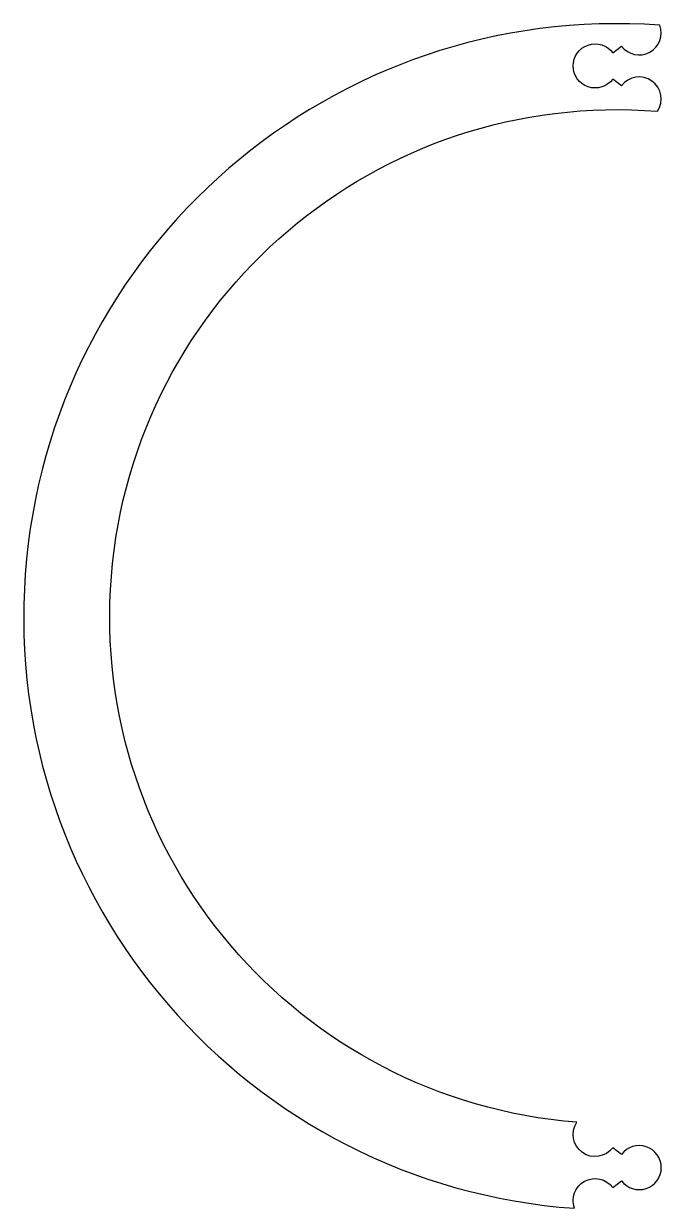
# Model space of a CAD drawing. Header units: millimetres. Extents: x -134 to 10, y -134 to 134.
import ezdxf

# ---------------------------------------------------------------- set-up
doc = ezdxf.new("R2010")
doc.units = ezdxf.units.MM
doc.layers.get('0').update_dxf_attribs({"linetype": 'CONTINUOUS'})

msp = doc.modelspace()

# ---------------------------------------------------------------- linework, layer by layer
msp.add_lwpolyline([(-9.16, -114.63, -1), (9.16, 114.63, 0.972792), (1, 120.41), (-1, 121.91, -2.998824), (-1, 127.91), (1, 129.41, 0.864263), (9.69, 134.14, 1), (-9.69, -134.14, -0.864263), (-1, -129.41), (1, -127.91, 2.998824), (1, -121.91), (-1, -120.41, -0.972792)], format="xyb", close=True)

doc.saveas('drawing.dxf')
